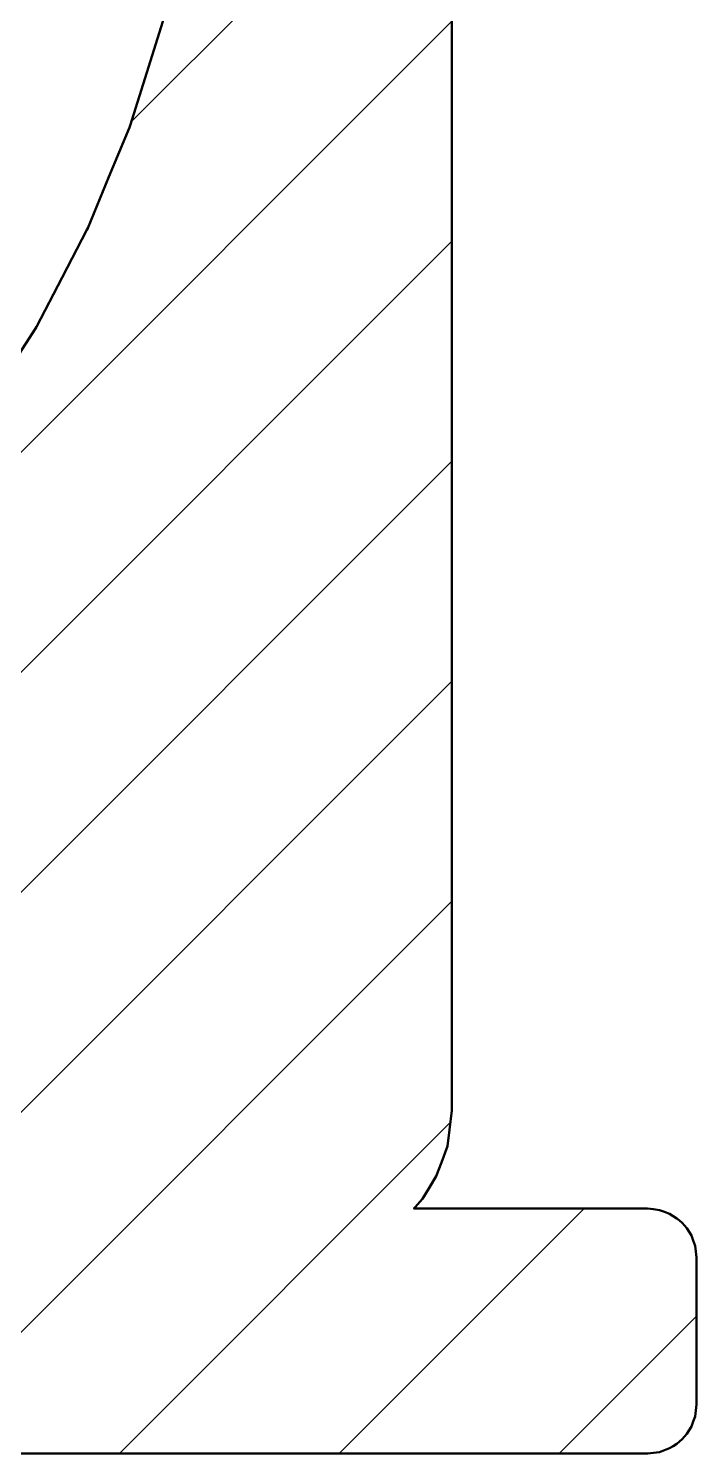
# Model space of a CAD drawing. Header units: millimetres. Extents: x 0 to 420, y 0 to 297.
# Drawn here: x 288.36 to 302, y 160 to 189.09 of the extents above; entities that cross this region are included whole.
import ezdxf

# ---------------------------------------------------------------- set-up
doc = ezdxf.new("R2010")
doc.units = ezdxf.units.MM
doc.header["$LTSCALE"] = 6
for name, color, linetype, lineweight in [('CORTE', 7, 'Continuous', 50), ('HACHURA', 8, 'Continuous', 13), ('VISIVEL', 7, 'Continuous', 35)]:
    doc.layers.add(name, color=color, linetype=linetype, lineweight=lineweight)

msp = doc.modelspace()

# ---------------------------------------------------------------- hatches: boundary and pattern name
at = {"layer": 'HACHURA'}
h = msp.add_hatch(dxfattribs=at)
h.set_pattern_fill('ANSI31')
h.paths.add_polyline_path([(270.8195, 160), (266.82, 160), (266.009, 160), (264.22, 160), (263.784, 160), (263.7245, 160), (263.6175, 160), (263.552, 160), (255.7185, 160), (255.6985, 160), (255.008, 160), (231, 160), (230.879, 160.015), (230.7575, 160.03), (230.655, 160.0675), (230.553, 160.1055), (230.4765, 160.153), (230.4, 160.2), (230.3465, 160.2465), (230.293, 160.293), (230.2465, 160.3465), (230.2, 160.4), (230.153, 160.4765), (230.1055, 160.553), (230.0675, 160.655), (230.03, 160.7575), (230.015, 160.879), (230, 161), (230, 162.5005), (230, 164), (230.015, 164.1215), (230.03, 164.2425), (230.0675, 164.345), (230.1055, 164.447), (230.153, 164.5235), (230.2, 164.6), (230.2465, 164.6535), (230.293, 164.707), (230.3465, 164.7535), (230.4, 164.8), (230.4765, 164.847), (230.553, 164.8945), (230.655, 164.9325), (230.7575, 164.97), (230.8785, 164.985), (231, 165), (234.185, 165), (234.34, 165), (234.6165, 165), (235.7735, 165), (235.7295, 165.051), (235.6, 165.2), (235.448, 165.4455), (235.3165, 165.6585), (235.195, 165.9875), (235.0895, 166.2725), (235.0415, 166.6625), (235, 167), (235, 199.688), (235, 206.9515), (235, 207.595), (235, 207.6125), (235, 208.056), (235, 208.1545), (235, 208.167), (235, 208.3535), (235, 208.465), (235, 208.4995), (231.0165, 208.5005), (231, 208.5005), (231, 208.5165), (231, 211.9995), (242.94, 212.0005), (243, 212.0005), (243, 212.3835), (243, 212.387), (243, 213.981), (243, 213.9935), (243, 215.4995), (248.796, 215.5005), (248.8325, 215.5005), (248.7555, 215.4295), (248.731, 215.407), (248.543, 215.235), (248.451, 215.1505), (247.644, 214.411), (247.615, 214.385), (246.8485, 213.5485), (246.1095, 212.7415), (246.083, 212.7125), (245.392, 211.8125), (244.726, 210.944), (244.702, 210.913), (244.0925, 209.956), (243.5045, 209.033), (243.4835, 209), (242.9595, 207.9935), (242.454, 207.023), (242.436, 206.988), (242.002, 205.94), (241.583, 204.9285), (241.568, 204.8925), (241.227, 203.8105), (240.8975, 202.7665), (240.886, 202.7295), (240.6405, 201.6215), (240.4035, 200.553), (240.395, 200.515), (240.247, 199.39), (240.104, 198.305), (240.099, 198.266), (240.0495, 197.1325), (240.0015, 196.039), (240, 196), (240.0495, 194.8665), (240.097, 193.773), (240.099, 193.734), (240.247, 192.609), (240.39, 191.524), (240.395, 191.485), (240.6405, 190.3775), (240.8775, 189.309), (240.886, 189.2705), (241.227, 188.1885), (241.556, 187.145), (241.568, 187.1075), (242.002, 186.059), (242.421, 185.048), (242.436, 185.012), (242.96, 184.0055), (243.4655, 183.0345), (243.4835, 183), (244.093, 182.043), (244.681, 181.12), (244.702, 181.087), (245.3925, 180.187), (246.059, 179.3185), (246.083, 179.2875), (246.8495, 178.451), (247.589, 177.644), (247.615, 177.615), (248.4515, 176.8485), (249.2585, 176.1095), (249.2875, 176.083), (250.1875, 175.392), (251.056, 174.726), (251.087, 174.702), (252.044, 174.0925), (252.967, 173.5045), (253, 173.4835), (254.0065, 172.9595), (254.977, 172.454), (255.012, 172.436), (256.06, 172.002), (257.0715, 171.583), (257.1075, 171.568), (258.1895, 171.227), (259.2335, 170.8975), (259.2705, 170.886), (260.3785, 170.6405), (261.447, 170.4035), (261.485, 170.395), (262.61, 170.247), (263.695, 170.104), (263.734, 170.099), (264.8675, 170.0495), (265.961, 170.0015), (266, 170), (267.1335, 170.0495), (268.227, 170.097), (268.266, 170.099), (269.391, 170.247), (270.476, 170.39), (270.515, 170.395), (271.6225, 170.6405), (272.691, 170.8775), (272.7295, 170.886), (273.8115, 171.227), (274.855, 171.556), (274.8925, 171.568), (275.941, 172.002), (276.952, 172.421), (276.988, 172.436), (277.9945, 172.96), (278.9655, 173.4655), (279, 173.4835), (279.957, 174.093), (280.88, 174.681), (280.913, 174.702), (281.813, 175.3925), (282.6815, 176.059), (282.7125, 176.083), (283.549, 176.8495), (284.356, 177.589), (284.385, 177.615), (285.1515, 178.4515), (285.8905, 179.2585), (285.917, 179.2875), (286.608, 180.1875), (287.274, 181.056), (287.298, 181.087), (287.9075, 182.044), (288.4955, 182.967), (288.5165, 183), (289.0405, 184.0065), (289.546, 184.977), (289.564, 185.012), (289.998, 186.06), (290.417, 187.0715), (290.432, 187.1075), (290.773, 188.1895), (291.1025, 189.2335), (291.114, 189.2705), (291.3595, 190.3785), (291.5965, 191.447), (291.605, 191.485), (291.753, 192.61), (291.896, 193.695), (291.901, 193.734), (291.9505, 194.8675), (291.9985, 195.961), (292, 196), (291.9505, 197.1335), (291.903, 198.227), (291.901, 198.266), (291.753, 199.391), (291.61, 200.476), (291.605, 200.515), (291.3595, 201.6225), (291.1225, 202.691), (291.114, 202.7295), (290.773, 203.8115), (290.444, 204.855), (290.432, 204.8925), (289.998, 205.941), (289.579, 206.952), (289.564, 206.988), (289.04, 207.9945), (288.5345, 208.9655), (288.5165, 209), (287.907, 209.957), (287.319, 210.88), (287.298, 210.913), (286.6075, 211.813), (285.941, 212.6815), (285.917, 212.7125), (285.1505, 213.549), (284.411, 214.356), (284.385, 214.385), (283.5485, 215.1515), (283.4745, 215.219), (283.455, 215.2365), (283.269, 215.407), (283.2395, 215.4345), (283.169, 215.4985), (288.714, 215.5005), (289, 215.5005), (289, 213.9935), (289, 213.981), (289, 212.007), (289, 212.0005), (297.061, 212.0005), (297.1, 212.0005), (297.1, 212.035), (297.1, 216.9995), (297.483, 217.0005), (302, 217.0005), (302, 211.5385), (302, 211.5005), (301.9605, 211.5005), (297, 211.5005), (297, 211.3765), (297, 211.1395), (297, 211.1255), (297, 210.7375), (297, 210.7305), (297, 210.289), (297, 210.1955), (297, 210.1455), (297, 209.4755), (297, 208.543), (297, 208.4925), (297, 207.3465), (297, 205.813), (297, 203.8325), (297, 203.6495), (297, 195.312), (297, 167), (296.952, 166.61), (296.9105, 166.2725), (296.7885, 165.9435), (296.6835, 165.6585), (296.5315, 165.4125), (296.4, 165.2), (296.2505, 165.028), (296.2265, 165), (298.5945, 165), (301, 165), (301.121, 164.985), (301.2425, 164.97), (301.345, 164.9325), (301.447, 164.8945), (301.5235, 164.847), (301.6, 164.8), (301.6535, 164.7535), (301.707, 164.707), (301.7535, 164.6535), (301.8, 164.6), (301.847, 164.5235), (301.8945, 164.447), (301.9325, 164.345), (301.97, 164.2425), (301.985, 164.121), (302, 164), (302, 162.4995), (302, 161), (301.985, 160.8785), (301.97, 160.7575), (301.9325, 160.655), (301.8945, 160.553), (301.847, 160.4765), (301.8, 160.4), (301.7535, 160.3465), (301.707, 160.293), (301.6535, 160.2465), (301.6, 160.2), (301.5235, 160.153), (301.447, 160.1055), (301.345, 160.0675), (301.2425, 160.03), (301.1215, 160.015), (301, 160), (271.6085, 160)])
h.paths.add_polyline_path([(289, 242.9995), (289.039, 242.9995), (297.1, 242.9995), (297.1, 242.965), (297.1, 238.0005), (300.3905, 237.9995), (302, 237.9995), (302, 243.4615), (302, 243.4995), (301.905, 243.4995), (296, 243.4995), (296, 246.0565), (296, 246.4995), (231.255, 246.4995), (231, 246.4995), (231, 246.4835), (231, 243.0005), (241.5565, 242.9995), (243, 242.9995), (243, 242.993), (243, 241.019), (243, 241.006), (243, 239.591), (243, 239.4995), (243.286, 239.4995), (289, 239.4995), (289, 242.9785)])

# ---------------------------------------------------------------- linework, layer by layer
at = {"layer": 'CORTE'}
for points in [[(297, 195.312), (297, 167), (296.952, 166.61), (296.9105, 166.2725), (296.7885, 165.9435), (296.6835, 165.6585), (296.5315, 165.4125), (296.4, 165.2), (296.2505, 165.028), (296.2265, 165), (298.5945, 165), (301, 165), (301.121, 164.985), (301.2425, 164.97), (301.345, 164.9325), (301.447, 164.8945), (301.5235, 164.847), (301.6, 164.8), (301.6535, 164.7535), (301.707, 164.707), (301.7535, 164.6535), (301.8, 164.6), (301.847, 164.5235), (301.8945, 164.447), (301.9325, 164.345), (301.97, 164.2425), (301.985, 164.121), (302, 164), (302, 162.4995), (302, 161), (301.985, 160.8785), (301.97, 160.7575), (301.9325, 160.655), (301.8945, 160.553), (301.847, 160.4765), (301.8, 160.4), (301.7535, 160.3465), (301.707, 160.293), (301.6535, 160.2465), (301.6, 160.2), (301.5235, 160.153), (301.447, 160.1055), (301.345, 160.0675), (301.2425, 160.03), (301.1215, 160.015), (301, 160), (271.6085, 160)], [(287.9075, 182.044), (288.4955, 182.967), (288.5165, 183), (289.0405, 184.0065), (289.546, 184.977), (289.564, 185.012), (289.998, 186.06), (290.417, 187.0715), (290.432, 187.1075), (290.773, 188.1895), (291.1025, 189.2335)]]:
    msp.add_lwpolyline(points, dxfattribs=at)
at = {"layer": 'VISIVEL'}
for p, q in [((290.43, 187.105), (291.115, 189.27)), ((289.565, 185.01), (290.43, 187.105)), ((288.515, 183), (289.565, 185.01)), ((287.3, 181.085), (288.515, 183)), ((296.955, 166.635), (297, 167)), ((296.91, 166.27), (296.815, 166.01)), ((296.685, 165.66), (296.54, 165.43)), ((298.565, 165), (296.225, 165)), ((296.26, 165), (300.965, 165)), ((296.285, 165.065), (296.4, 165.2)), ((301.16, 164.98), (301.245, 164.97)), ((301.525, 164.845), (301.6, 164.8)), ((301.8, 164.6), (301.845, 164.525)), ((301.97, 164.245), (301.98, 164.16)), ((302, 164), (302, 162.5)), ((302, 161), (301.99, 160.92)), ((301.895, 160.555), (301.845, 160.475)), ((271.675, 160), (301, 160)), ((288.155, 160), (290.43, 160)), ((289.035, 160), (288.915, 160)), ((288.915, 160), (289.025, 160)), ((289.035, 160), (288.925, 160)), ((289.235, 160), (289.035, 160)), ((289.035, 160), (289.235, 160)), ((289.035, 160), (289.22, 160)), ((289.235, 160), (289.05, 160)), ((289.235, 160), (289.475, 160)), ((289.495, 160), (289.255, 160)), ((289.29, 160), (289.495, 160)), ((289.495, 160), (289.82, 160)), ((289.495, 160), (289.615, 160)), ((289.495, 160), (289.795, 160)), ((289.82, 160), (289.52, 160)), ((289.76, 160), (289.615, 160)), ((289.82, 160), (290.16, 160)), ((290.185, 160), (289.85, 160)), ((290.475, 160), (290.185, 160)), ((290.185, 160), (290.555, 160)), ((290.585, 160), (290.215, 160)), ((290.43, 160), (292.315, 160)), ((290.475, 160), (290.585, 160)), ((290.585, 160), (291, 160)), ((290.585, 160), (290.795, 160)), ((290.585, 160), (290.97, 160)), ((291, 160), (290.615, 160)), ((290.795, 160), (291, 160)), ((291, 160), (291.14, 160)), ((291, 160), (291.385, 160)), ((291.415, 160), (291.03, 160)), ((291.045, 160), (291.225, 160)), ((291.14, 160), (291.255, 160)), ((291.935, 160), (291.415, 160)), ((291.415, 160), (292.27, 160)), ((291.415, 160), (291.785, 160)), ((291.815, 160), (291.445, 160)), ((291.815, 160), (292.15, 160)), ((292.18, 160), (291.84, 160)), ((291.87, 160), (292.18, 160)), ((291.895, 160), (292.18, 160)), ((292.18, 160), (292.48, 160)), ((292.185, 160), (292.505, 160)), ((292.505, 160), (292.205, 160)), ((292.265, 160), (292.475, 160)), ((292.315, 160), (292.79, 160)), ((292.765, 160), (292.505, 160)), ((292.505, 160), (292.745, 160)), ((292.765, 160), (292.525, 160)), ((292.91, 160), (292.765, 160)), ((292.855, 160), (292.765, 160)), ((292.765, 160), (292.95, 160)), ((292.965, 160), (292.78, 160)), ((293.41, 160), (292.79, 160)), ((292.855, 160), (292.965, 160)), ((292.965, 160), (293.085, 160)), ((292.965, 160), (293.075, 160)), ((293.085, 160), (292.975, 160)), ((294.47, 160), (293.41, 160)), ((295.005, 160), (294.47, 160)), ((295.605, 160), (295.005, 160)), ((301, 160), (295.605, 160)), ((301, 160), (301.08, 160.01)), ((301.445, 160.105), (301.525, 160.155))]:
    msp.add_line(p, q, dxfattribs=at)

doc.saveas('drawing.dxf')
